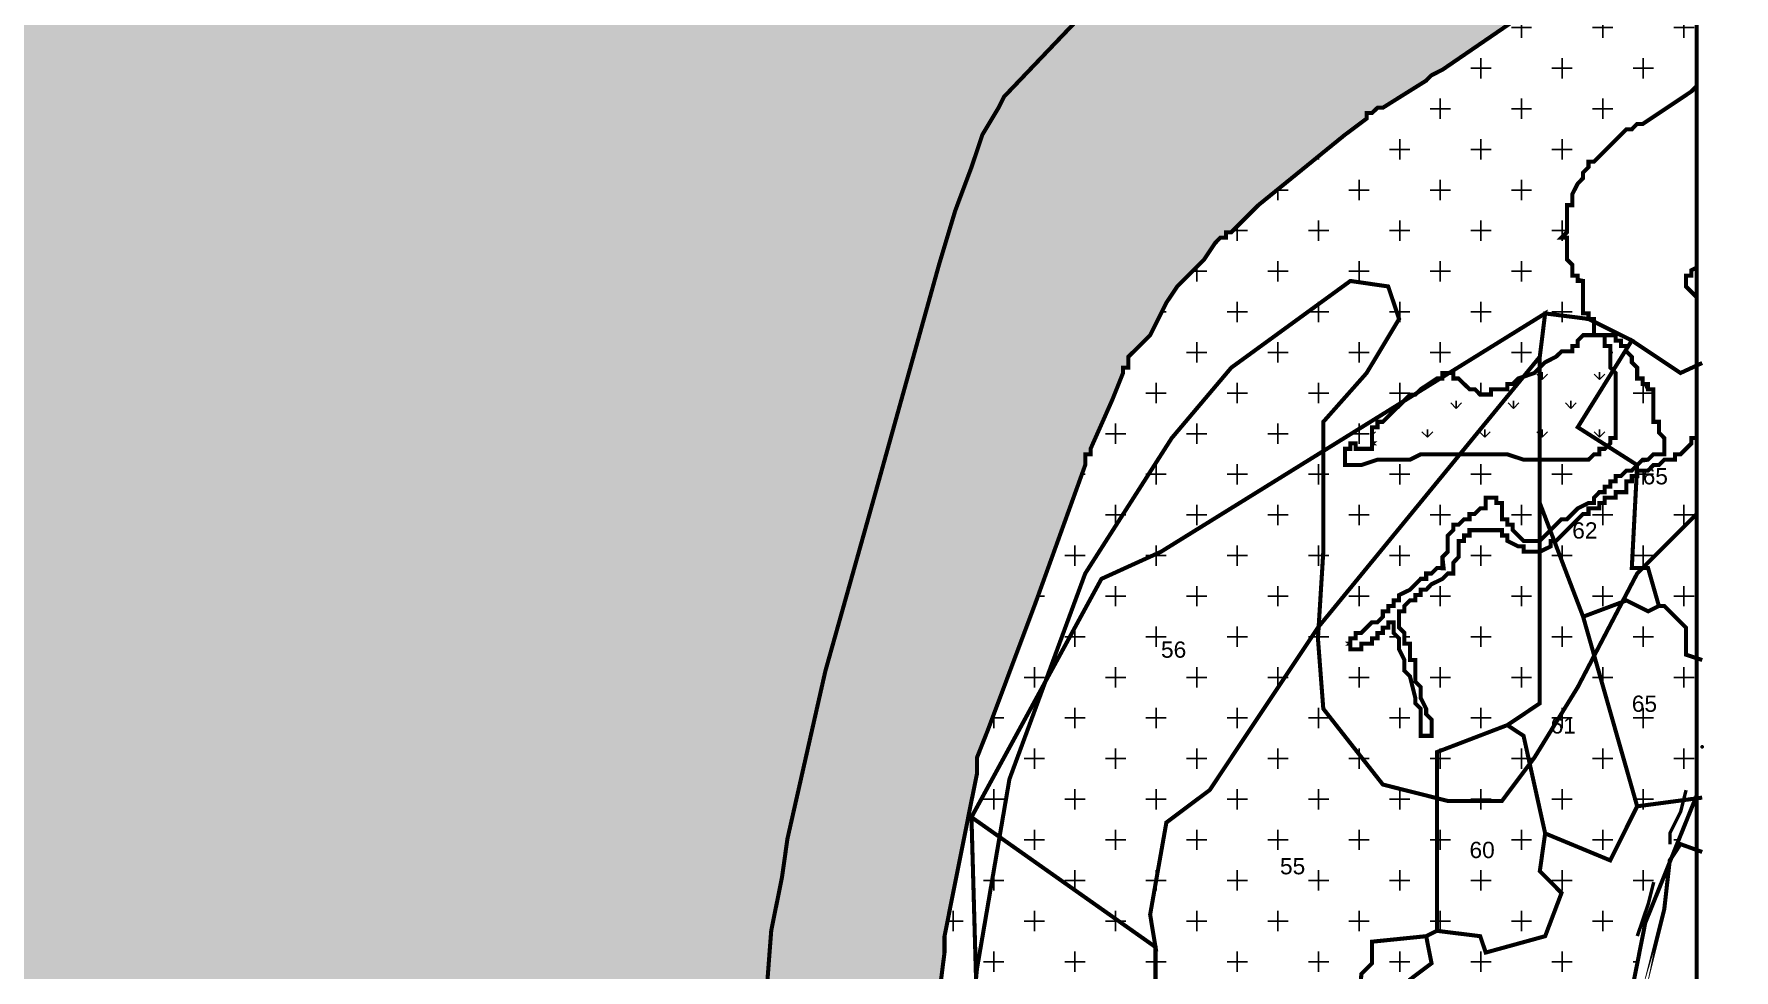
# Model space of a CAD drawing. Header units: metres. Extents: x 255949 to 266337, y 2143972 to 2155397.
# Drawn here: x 262568 to 263804, y 2153433 to 2154113 of the extents above; entities that cross this region are included whole.
import ezdxf

# ---------------------------------------------------------------- set-up
doc = ezdxf.new("R2010")
doc.units = ezdxf.units.M
for name, color, linetype in [('500M CRZ LINE', 231, 'Continuous'), ('ARABIAN SEA', 140, 'Continuous'), ('CRZ LANDWARD OF HTL', 11, 'Continuous'), ('HAZARDS LINE', 1, 'Continuous'), ('HIGH TIDE LINE', 6, 'Continuous'), ('INTERTIDAL ZONE', 5, 'Continuous'), ('LOW TIDE LINE', 5, 'Continuous'), ('MANGROOVES', 104, 'Continuous'), ('SURVEY NO.', 7, 'Continuous'), ('SURVEY PLOT BOUNDARY', 35, 'Continuous')]:
    doc.layers.add(name, color=color, linetype=linetype)
doc.styles.add('PDF Arial', font='arial.ttf')
pattern_1 = [(0, (244692.718, 2143197.265), (29.51554, 29.51554), [14.75777, -44.27331]), (90, (244700.097, 2143189.886), (-29.51554, 29.51554), [14.75777, -44.27331])]

msp = doc.modelspace()

# ---------------------------------------------------------------- hatches: boundary and pattern name
at = {"layer": 'ARABIAN SEA'}
h = msp.add_hatch(dxfattribs=at)
h.set_pattern_fill('DASH', color=256, scale=30)
h.paths.add_polyline_path([(263422.4, 2152395), (263418.4, 2152406.8), (263410.6, 2152426.5), (263394.8, 2152458), (263359.4, 2152536.7), (263308.3, 2152643), (263288.6, 2152682.3), (263209.9, 2152855.5), (263162.7, 2152953.9), (263146.9, 2152997.2), (263135.1, 2153024.7), (263131.2, 2153040.5), (263115.4, 2153095.6), (263103.6, 2153138.9), (263103.6, 2153142.8), (263099.7, 2153166.4), (263095.8, 2153205.8), (263091.8, 2153249.1), (263091.8, 2153363.2), (263095.8, 2153386.8), (263099.7, 2153410.4), (263103.6, 2153461.6), (263111.5, 2153500.9), (263115.4, 2153528.5), (263143, 2153650.5), (263178.4, 2153776.4), (263225.6, 2153945.7), (263237.4, 2153985), (263249.2, 2154016.5), (263257.1, 2154040.1), (263268.9, 2154059.8), (263272.8, 2154067.7), (263355.5, 2154154.3), (263426.3, 2154221.2), (263583.7, 2154351.1), (263709.6, 2154457.3), (263776.5, 2154530.9), (263801.3, 2155397.2), (259706, 2155397.2), (255948.6, 2155397.2), (255948.6, 2151954.2), (255948.6, 2148190.3), (255948.6, 2143980.4), (263209.8, 2143980.4), (263195.9, 2144028.7), (263183, 2144071.2), (263201.3, 2144120.9), (263262.7, 2144173.5), (263313.1, 2144232.7), (263371.7, 2144290), (263443.6, 2144351.9), (263461.8, 2144360.8), (263524.2, 2144394.1), (263556.3, 2144409.2), (263581.5, 2144437.6), (263607.4, 2144480.4), (263641.4, 2144515.6), (263655.9, 2144526.3), (263664.1, 2144533.9), (263684.2, 2144537.7), (263718, 2144555.5), (263729.6, 2144545.9), (263762.4, 2144537.7), (263776.5, 2144517.5), (263771.4, 2143973.5), (263826.9, 2144245.3), (263835.1, 2144245.1), (263862.4, 2144256), (263862.7, 2144260.5), (263890.4, 2144259.6), (263902.1, 2144249.2), (263915.1, 2144231.8), (263943.9, 2144211.1), (263961.2, 2144200.1), (263994.8, 2144190.8), (264037.4, 2144189.9), (264055.5, 2144194.1), (264088.9, 2144214.2), (264105.3, 2144236.8), (264105.5, 2144249.3), (264109.5, 2144272.1), (264097.6, 2144313.3), (264094.4, 2144320.4), (264057.9, 2144370), (264027, 2144397.9), (263988.1, 2144422.2), (263971.3, 2144434), (263938.1, 2144458.5), (263934.5, 2144466.3), (263927.6, 2144478.5), (263925.9, 2144515.8), (263936.9, 2144533.7), (263950.4, 2144570.2), (263964.2, 2144622.3), (263971.2, 2144670.9), (263991.5, 2144678.5), (264019.1, 2144666.3), (264035.5, 2144667.5), (264039.2, 2144671.2), (264041, 2144715.5), (264032.9, 2144743.2), (264028.5, 2144747.1), (264013.7, 2144799.2), (264009.3, 2144806.9), (264007.4, 2144826.4), (264001.6, 2144835.2), (264003.8, 2144851.9), (263994.2, 2144861.3), (264017.4, 2144889.9), (264050.4, 2144890.2), (264067.7, 2144880.9), (264093, 2144872.6), (264102.6, 2144835.8), (264110.3, 2144801.3), (264109.9, 2144791.7), (264112.8, 2144774.6), (264122.5, 2144764.3), (264133.4, 2144758), (264153.9, 2144726.9), (264166.9, 2144713.2), (264177.8, 2144719.5), (264198, 2144761.8), (264200, 2144773.1), (264201.3, 2144804.1), (264196.1, 2144835.5), (264190.9, 2144844.9), (264175.9, 2144919.4), (264167.1, 2144950.4), (264164.6, 2144976.4), (264159.1, 2144984.3), (264162.5, 2145017.8), (264197.9, 2145030.9), (264224.2, 2145031.1), (264259, 2145017.8), (264271.6, 2145009.8), (264281.2, 2145010.6), (264312, 2144977), (264321.8, 2144969.5), (264346.8, 2144961), (264354.5, 2144961.4), (264367.8, 2144968), (264390.1, 2144981.2), (264415.8, 2145006.2), (264462.7, 2145057.8), (264503.3, 2145125), (264527.3, 2145202), (264550.4, 2145277.7), (264563.1, 2145331.8), (264574.8, 2145378.1), (264595.3, 2145442.3), (264599.9, 2145485.2), (264609.5, 2145525.4), (264610.7, 2145568.9), (264615.3, 2145651.3), (264616.8, 2145748.7), (264621.8, 2145760.5), (264621.2, 2145818), (264629.9, 2145834.2), (264632.8, 2145845), (264652.7, 2145955.8), (264668, 2146041.6), (264682.6, 2146149), (264679.2, 2146188.8), (264675.9, 2146269.5), (264690.8, 2146435.1), (264710.1, 2146665.5), (264724.2, 2146808.4), (264733.5, 2146903.7), (264731.2, 2147015.1), (264731.7, 2147046.9), (264728.2, 2147078.8), (264724.9, 2147126.5), (264713.9, 2147186.3), (264698.8, 2147238.3), (264679.8, 2147298.2), (264664.6, 2147346.1), (264641.8, 2147422), (264626.5, 2147458), (264622.7, 2147474), (264615.1, 2147498), (264603.6, 2147526), (264588.6, 2147585.8), (264581.2, 2147621.7), (264567.2, 2147681.6), (264562.8, 2147721.4), (264559.8, 2147789.1), (264550.1, 2147936.3), (264546.2, 2147944.4), (264539.6, 2148031.9), (264532.3, 2148075.8), (264517.9, 2148179.4), (264508.8, 2148233.2), (264496.8, 2148303.7), (264466.1, 2148438.6), (264451.4, 2148518.4), (264436.8, 2148606.1), (264429.2, 2148630), (264425.6, 2148657.9), (264415.5, 2148781.3), (264411.7, 2148789.3), (264411.8, 2148797.3), (264405.1, 2148880.9), (264398.6, 2148984.4), (264395.3, 2149028.2), (264391.9, 2149068), (264380.8, 2149119.8), (264377.2, 2149143.8), (264355, 2149255.4), (264340.1, 2149323.2), (264306.9, 2149498.7), (264299.4, 2149530.6), (264280.9, 2149622.4), (264262.1, 2149694.2), (264258.3, 2149710.2), (264209.1, 2149877.9), (264186.5, 2149961.8), (264175, 2149989.8), (264141.1, 2150113.5), (264107, 2150229.4), (264072.8, 2150337.2), (264050, 2150409.1), (264038.6, 2150441.1), (264000.4, 2150549), (263958.4, 2150665), (263947.1, 2150704.9), (263927, 2150759.5), (263837, 2151056.5), (263776.5, 2151263.2), (263752.9, 2151340.2), (263682.1, 2151592.1), (263611.3, 2151828.3), (263607.3, 2151840.1), (263532.6, 2152076.2), (263485.3, 2152221.8), (263457.8, 2152304.5)])
h.paths.add_polyline_path([(260892.1, 2153922.1), (260880.3, 2153949.6), (260872.4, 2153969.3), (260856.7, 2154012.6), (260848.8, 2154071.6), (260844.9, 2154111), (260848.8, 2154150.3), (260856.7, 2154170), (260860.6, 2154181.8), (260892.1, 2154197.6), (260939.3, 2154213.3), (260955.1, 2154217.2), (260978.7, 2154225.1), (261006.2, 2154248.7), (261018, 2154288.1), (261018, 2154327.4), (261002.3, 2154390.4), (260994.4, 2154429.8), (260994.4, 2154457.3), (260994.4, 2154477), (261010.1, 2154496.7), (261041.6, 2154504.6), (261057.4, 2154500.6), (261081, 2154496.7), (261128.2, 2154488.8), (261175.4, 2154484.9), (261210.8, 2154492.7), (261222.6, 2154512.4), (261230.5, 2154532.1), (261246.3, 2154602.9), (261242.3, 2154626.6), (261234.4, 2154693.5), (261226.6, 2154740.7), (261226.6, 2154787.9), (261243.3, 2154821.4), (261270.7, 2154839.7), (261332.8, 2154858.8), (261411.5, 2154823.4), (261450.9, 2154807.6), (261568.9, 2154728.9), (261612.2, 2154693.5), (261852.3, 2154394.4), (261864.1, 2154382.5), (261942.8, 2154284.2), (262021.5, 2154205.4), (262045.1, 2154193.6), (262108, 2154154.3), (262190.7, 2154118.9), (262281.2, 2154087.4), (262367.8, 2154048), (262415, 2154012.6), (262454.3, 2153977.2), (262466.1, 2153941.7), (262466.1, 2153890.6), (262454.3, 2153851.2), (262438.6, 2153784.3), (262399.2, 2153729.2), (262348.1, 2153646.6), (262293, 2153548.2), (262285.1, 2153532.4), (262253.6, 2153441.9), (262241.8, 2153316), (262249.7, 2153197.9), (262261.5, 2153095.6), (262281.2, 2152949.9), (262285.1, 2152938.1), (262328.4, 2152674.4), (262320.5, 2152583.9), (262316.6, 2152505.2), (262277.3, 2152434.4), (262214.3, 2152418.6), (262123.8, 2152422.6), (262025.4, 2152450.1), (261966.4, 2152465.8), (261911.3, 2152505.2), (261848.3, 2152552.4), (261789.3, 2152607.5), (261769.6, 2152627.2), (261749.9, 2152646.9), (261584.7, 2152780.7), (261545.3, 2152800.4), (261506, 2152820.1), (261474.5, 2152839.7), (261443, 2152863.4), (261427.3, 2152883), (261419.4, 2152906.6), (261419.4, 2152946), (261450.9, 2153016.8), (261478.4, 2153134.9), (261478.4, 2153166.4), (261478.4, 2153201.8), (261462.7, 2153253), (261435.1, 2153308.1), (261376.1, 2153386.8), (261325, 2153461.6), (261285.6, 2153520.6), (261179.4, 2153638.7), (261175.4, 2153646.6), (261128.2, 2153705.6), (261088.9, 2153745), (261041.6, 2153784.3), (260998.3, 2153819.7), (260970.8, 2153843.4), (260931.4, 2153874.8), (260915.7, 2153894.5)], flags=16)
h.paths.add_polyline_path([(261812.9, 2154166.1), (261812.9, 2154170), (261809, 2154170)], flags=0)
h.paths.add_polyline_path([(261820.8, 2154189.7), (261816.8, 2154189.7), (261820.8, 2154185.8)], flags=0)
h.paths.add_polyline_path([(261639.8, 2154150.3), (261637.1, 2154150.3), (261634.8, 2154149.4), (261631.9, 2154146.4)], flags=0)
h.paths.add_polyline_path([(261568.9, 2153949.6), (261584.7, 2153985), (261588.6, 2154008.7), (261588.6, 2154020.5), (261639.8, 2154067.7), (261710.6, 2154126.7), (261769.6, 2154166.1), (261797.2, 2154166.1), (261801.1, 2154166.1), (261840.5, 2154122.8), (261895.5, 2154079.5), (261923.1, 2154063.8), (261982.1, 2154040.1), (262037.2, 2154032.3), (262119.8, 2154040.1), (262159.2, 2154044.1), (262174.9, 2154036.2), (262174.9, 2154020.5), (262163.1, 2154000.8), (262167.1, 2153977.2), (262178.9, 2153973.2), (262182.8, 2153973.2), (262182.8, 2153969.3), (262289.1, 2153941.7), (262324.5, 2153929.9), (262356, 2153903.7), (262336.3, 2153890.6), (262316.6, 2153870.9), (262269.4, 2153835.5), (262171, 2153748.9), (262151.3, 2153733.2), (262100.2, 2153670.2), (262076.6, 2153626.9), (262053.8, 2153598.4), (262049, 2153626.9), (262041.1, 2153638.7), (262025.4, 2153650.5), (262009.7, 2153642.6), (262009.7, 2153626.9), (262001.8, 2153615.1), (261990, 2153595.4), (261990, 2153587.5), (261993.9, 2153563.9), (261993.9, 2153544.2), (261993.9, 2153520.6), (261982.1, 2153449.8), (261990, 2153382.9), (262001.8, 2153327.8), (262013.6, 2153288.4), (262013.6, 2153264.8), (261978.2, 2153264.8), (261938.8, 2153280.5), (261915.2, 2153300.2), (261899.5, 2153312), (261879.8, 2153319.9), (261871.9, 2153335.6), (261891.6, 2153351.4), (261919.2, 2153386.8), (261923.1, 2153410.4), (261923.1, 2153418.3), (261903.4, 2153467.5), (261903.4, 2153481.3), (261900.8, 2153489.1), (261899.5, 2153489.1), (261899.5, 2153497), (261893.6, 2153497), (261899.5, 2153508.8), (261875.9, 2153536.4), (261852.3, 2153574.1), (261852.3, 2153611.1), (261844.4, 2153646.6), (261836.5, 2153670.2), (261816.8, 2153697.7), (261781.4, 2153713.5), (261757.8, 2153717.4), (261722.4, 2153713.5), (261683.8, 2153702.5), (261663.4, 2153733.2), (261620.1, 2153831.5), (261576.8, 2153929.9), (261570.2, 2153949.6)], flags=0)
h.paths.add_polyline_path([(258933.8, 2150215.6), (260318.9, 2150215.6), (260318.9, 2150493.7), (258933.8, 2150493.7)], flags=24)
h.paths.add_polyline_path([(261781.6, 2154675.4), (262346.2, 2154671.4), (262347.1, 2154797.5), (261782.5, 2154801.4)], flags=24)
h.paths.add_polyline_path([(261585.7, 2153846.1), (262286.4, 2153854.6), (262284.9, 2153974.9), (261584.3, 2153966.4)], flags=8)
at = {"layer": 'CRZ LANDWARD OF HTL'}
h = msp.add_hatch(dxfattribs=at)
h.set_pattern_fill('CROSS', color=256, scale=118.062166)
h.set_pattern_definition(pattern_1)
h.paths.add_polyline_path([(263730.8, 2153146), (263712.6, 2153333.2), (263739.1, 2153467.4), (263776.5, 2153560.1), (263776.5, 2153819.7), (263772.6, 2153819.7), (263772.6, 2153815.8), (263764.7, 2153807.9), (263760.8, 2153807.9), (263760.8, 2153804), (263752.9, 2153804), (263749, 2153800.1), (263745, 2153800.1), (263741.1, 2153796.1), (263733.2, 2153796.1), (263733.2, 2153792.2), (263729.3, 2153792.2), (263729.3, 2153788.3), (263725.4, 2153788.3), (263725.4, 2153780.4), (263717.5, 2153780.4), (263717.5, 2153776.4), (263709.6, 2153776.4), (263709.6, 2153772.5), (263705.7, 2153772.5), (263705.7, 2153768.6), (263697.8, 2153768.6), (263697.8, 2153764.6), (263693.9, 2153764.6), (263686, 2153756.8), (263674.2, 2153745), (263670.3, 2153745), (263670.3, 2153741), (263662.4, 2153737.1), (263650.6, 2153737.1), (263650.6, 2153741), (263646.7, 2153741), (263638.8, 2153745), (263638.8, 2153748.9), (263634.9, 2153748.9), (263634.9, 2153752.8), (263611.3, 2153752.8), (263611.3, 2153748.9), (263607.3, 2153748.9), (263607.3, 2153745), (263603.4, 2153745), (263603.4, 2153733.2), (263599.5, 2153729.2), (263599.5, 2153721.3), (263595.5, 2153721.3), (263591.6, 2153717.4), (263583.7, 2153713.5), (263579.8, 2153709.5), (263575.8, 2153709.5), (263575.8, 2153705.6), (263571.9, 2153705.6), (263571.9, 2153701.7), (263568, 2153701.7), (263564, 2153697.7), (263564, 2153693.8), (263560.1, 2153693.8), (263560.1, 2153682), (263564, 2153678.1), (263564, 2153670.2), (263568, 2153670.2), (263568, 2153658.4), (263571.9, 2153658.4), (263571.9, 2153642.6), (263575.8, 2153638.7), (263575.8, 2153630.8), (263579.8, 2153623), (263579.8, 2153619), (263583.7, 2153615.1), (263583.7, 2153603.3), (263575.8, 2153603.3), (263575.8, 2153623), (263571.9, 2153626.9), (263571.9, 2153630.8), (263568, 2153646.6), (263564, 2153650.5), (263564, 2153658.4), (263560.1, 2153666.2), (263560.1, 2153674.1), (263556.2, 2153678.1), (263556.2, 2153685.9), (263552.2, 2153685.9), (263552.2, 2153682), (263548.3, 2153682), (263548.3, 2153678.1), (263544.4, 2153678.1), (263544.4, 2153674.1), (263540.4, 2153674.1), (263540.4, 2153670.2), (263532.6, 2153670.2), (263532.6, 2153666.2), (263524.7, 2153666.2), (263524.7, 2153674.1), (263528.6, 2153674.1), (263528.6, 2153678.1), (263532.6, 2153678.1), (263540.4, 2153685.9), (263544.4, 2153685.9), (263548.3, 2153689.9), (263548.3, 2153693.8), (263552.2, 2153693.8), (263552.2, 2153697.7), (263556.2, 2153697.7), (263556.2, 2153701.7), (263560.1, 2153701.7), (263560.1, 2153705.6), (263568, 2153709.5), (263575.8, 2153717.4), (263579.8, 2153717.4), (263579.8, 2153721.3), (263583.7, 2153721.3), (263587.6, 2153725.3), (263591.6, 2153725.3), (263591.6, 2153733.2), (263595.5, 2153737.1), (263595.5, 2153748.9), (263599.5, 2153752.8), (263599.5, 2153756.8), (263603.4, 2153756.8), (263607.3, 2153760.7), (263611.3, 2153760.7), (263611.3, 2153764.6), (263615.2, 2153764.6), (263619.1, 2153768.6), (263623.1, 2153768.6), (263623.1, 2153776.4), (263630.9, 2153776.4), (263630.9, 2153772.5), (263634.9, 2153772.5), (263634.9, 2153760.7), (263638.8, 2153760.7), (263638.8, 2153756.8), (263642.7, 2153756.8), (263642.7, 2153752.8), (263646.7, 2153748.9), (263650.6, 2153745), (263662.4, 2153745), (263678.2, 2153760.7), (263682.1, 2153760.7), (263690, 2153768.6), (263697.8, 2153772.5), (263701.8, 2153772.5), (263701.8, 2153776.4), (263705.7, 2153780.4), (263709.6, 2153780.4), (263709.6, 2153784.3), (263713.6, 2153784.3), (263713.6, 2153788.3), (263717.5, 2153788.3), (263717.5, 2153792.2), (263721.4, 2153792.2), (263725.4, 2153796.1), (263729.3, 2153796.1), (263733.2, 2153800.1), (263736.6, 2153803.4), (263737.2, 2153804), (263741.1, 2153804), (263745, 2153807.9), (263752.9, 2153807.9), (263752.9, 2153819.7), (263749, 2153823.7), (263749, 2153831.5), (263745, 2153831.5), (263745, 2153855.2), (263741.1, 2153855.2), (263739.1, 2153859.1), (263737.2, 2153859.1), (263737.2, 2153863), (263733.2, 2153863), (263733.2, 2153870.9), (263729.3, 2153874.8), (263729.3, 2153878.8), (263725.4, 2153882.7), (263725.4, 2153886.6), (263721.4, 2153886.6), (263721.4, 2153890.6), (263717.5, 2153890.6), (263717.5, 2153894.5), (263709.6, 2153894.5), (263709.6, 2153886.6), (263713.6, 2153886.6), (263713.6, 2153870.9), (263717.5, 2153867), (263717.5, 2153819.7), (263713.6, 2153819.7), (263713.6, 2153815.8), (263709.6, 2153811.9), (263705.7, 2153811.9), (263705.7, 2153807.9), (263701.8, 2153807.9), (263697.8, 2153804), (263650.6, 2153804), (263638.8, 2153807.9), (263575.8, 2153807.9), (263568, 2153804), (263544.4, 2153804), (263532.6, 2153800.1), (263520.7, 2153800.1), (263520.7, 2153811.9), (263524.7, 2153811.9), (263524.7, 2153815.8), (263528.6, 2153815.8), (263528.6, 2153811.9), (263540.4, 2153811.9), (263540.4, 2153815.8), (263540.4, 2153827.6), (263544.4, 2153827.6), (263544.4, 2153831.5), (263548.3, 2153831.5), (263556.2, 2153839.4), (263568, 2153851.2), (263571.9, 2153851.2), (263575.8, 2153855.2), (263587.6, 2153863), (263591.6, 2153863), (263591.6, 2153867), (263599.5, 2153867), (263599.5, 2153863), (263603.4, 2153863), (263607.3, 2153859.1), (263611.3, 2153855.2), (263615.2, 2153855.2), (263619.1, 2153851.2), (263627, 2153851.2), (263627, 2153855.2), (263638.8, 2153855.2), (263638.8, 2153859.1), (263642.7, 2153859.1), (263646.7, 2153863), (263658.5, 2153867), (263666.3, 2153874.8), (263674.2, 2153878.8), (263678.2, 2153882.7), (263686, 2153882.7), (263686, 2153886.6), (263690, 2153886.6), (263690, 2153890.6), (263693.9, 2153894.5), (263701.8, 2153894.5), (263701.8, 2153906.3), (263697.8, 2153906.3), (263697.8, 2153910.3), (263693.9, 2153910.3), (263693.9, 2153933.9), (263690, 2153933.9), (263690, 2153937.8), (263686, 2153937.8), (263686, 2153945.7), (263682.1, 2153949.6), (263682.1, 2153965.4), (263678.2, 2153965.4), (263682.1, 2153969.3), (263682.1, 2153989), (263686, 2153989), (263686, 2153996.8), (263690, 2154004.7), (263693.9, 2154008.7), (263693.9, 2154012.6), (263697.8, 2154016.5), (263697.8, 2154020.5), (263701.8, 2154020.5), (263725.4, 2154044.1), (263729.3, 2154044.1), (263733.2, 2154048), (263737.2, 2154048), (263772.6, 2154071.6), (263776.5, 2154075.6), (263776.5, 2154221.2), (263772.6, 2154217.2), (263764.7, 2154209.4), (263752.9, 2154197.6), (263741.1, 2154189.7), (263741.1, 2154185.8), (263737.2, 2154185.8), (263737.2, 2154181.8), (263733.2, 2154181.8), (263721.4, 2154174), (263705.7, 2154166.1), (263701.8, 2154162.1), (263697.8, 2154158.2), (263693.9, 2154154.3), (263674.2, 2154146.4), (263666.3, 2154138.5), (263591.6, 2154087.4), (263583.7, 2154083.4), (263579.8, 2154079.5), (263548.3, 2154059.8), (263544.4, 2154059.8), (263540.4, 2154055.9), (263536.5, 2154055.9), (263536.5, 2154051.9), (263520.7, 2154040.1), (263457.8, 2153989), (263438.1, 2153969.3), (263434.2, 2153969.3), (263434.2, 2153965.4), (263430.2, 2153965.4), (263426.3, 2153961.4), (263418.4, 2153949.6), (263406.6, 2153937.8), (263398.8, 2153929.9), (263390.9, 2153918.1), (263379.1, 2153894.5), (263363.3, 2153878.8), (263363.3, 2153870.9), (263359.4, 2153870.9), (263359.4, 2153867), (263351.5, 2153847.3), (263335.8, 2153811.9), (263335.8, 2153807.9), (263331.9, 2153807.9), (263331.9, 2153800.1), (263296.4, 2153701.7), (263261, 2153607.2), (263253.2, 2153587.5), (263253.2, 2153575.7), (263249.2, 2153556), (263229.6, 2153457.7), (263229.6, 2153445.8), (263225.6, 2153414.4), (263225.6, 2153398.6), (263221.7, 2153339.6), (263217.7, 2153316), (263217.7, 2153304.2), (263221.7, 2153233.3), (263221.7, 2153201.8), (263225.6, 2153197.9), (263225.6, 2153190), (263233.5, 2153146.7), (263241.4, 2153091.6), (263245.3, 2153075.9), (263245.3, 2153060.1), (263253.2, 2153044.4), (263261, 2153005), (263270.2, 2152977.5), (263272.8, 2152977.5), (263272.8, 2152969.6), (263280.7, 2152957.8), (263280.7, 2152953.9), (263284.6, 2152946), (263300.4, 2152902.7), (263304.3, 2152898.8), (263320.1, 2152863.4), (263320.1, 2152855.5), (263324, 2152855.5), (263324, 2152851.5), (263347.6, 2152816.1), (263347.6, 2152812.2), (263351.5, 2152808.3), (263351.5, 2152804.3), (263387, 2152745.3), (263387, 2152741.3), (263390.9, 2152737.4), (263430.2, 2152674.4), (263489.3, 2152576), (263489.3, 2152572.1), (263493.2, 2152568.2), (263532.6, 2152505.2), (263532.6, 2152501.3), (263536.5, 2152501.3), (263536.5, 2152497.3), (263579.8, 2152406.8), (263597.8, 2152375.3), (263599.5, 2152375.3), (263599.5, 2152367.5), (263611.3, 2152336), (263615.2, 2152332), (263615.2, 2152328.1), (263619.1, 2152324.2), (263619.1, 2152320.2), (263623.1, 2152320.2), (263623.1, 2152312.4), (263638.8, 2152273), (263642.7, 2152265.1), (263654.5, 2152233.6), (263654.5, 2152229.7), (263658.5, 2152221.8), (263670.3, 2152190.3), (263674.2, 2152182.5), (263674.2, 2152174.6), (263690, 2152135.2), (263701.8, 2152092), (263705.7, 2152084.1), (263705.7, 2152080.1), (263717.5, 2152036.9), (263721.4, 2152032.9), (263721.4, 2152025), (263737.2, 2151985.7), (263745, 2151954.2), (263752.9, 2151930.6), (263764.7, 2151903), (263769.6, 2151883.4), (263776.5, 2151883.4), (263776.5, 2153058.8)])
at = {"layer": 'INTERTIDAL ZONE'}
h = msp.add_hatch(dxfattribs=at)
h.set_pattern_fill('CROSS', color=256, scale=118.062166)
h.set_pattern_definition(pattern_1)
h.paths.add_polyline_path([(263331.9, 2153807.9), (263335.8, 2153807.9), (263335.8, 2153811.9), (263351.5, 2153847.3), (263359.4, 2153867), (263359.4, 2153870.9), (263363.3, 2153870.9), (263363.3, 2153878.8), (263379.1, 2153894.5), (263390.9, 2153918.1), (263398.8, 2153929.9), (263406.6, 2153937.8), (263418.4, 2153949.6), (263426.3, 2153961.4), (263430.2, 2153965.4), (263434.2, 2153965.4), (263434.2, 2153969.3), (263438.1, 2153969.3), (263457.8, 2153989), (263520.7, 2154040.1), (263536.5, 2154051.9), (263536.5, 2154055.9), (263540.4, 2154055.9), (263544.4, 2154059.8), (263548.3, 2154059.8), (263579.8, 2154079.5), (263583.7, 2154083.4), (263591.6, 2154087.4), (263666.3, 2154138.5), (263674.2, 2154146.4), (263693.9, 2154154.3), (263697.8, 2154158.2), (263701.8, 2154162.1), (263705.7, 2154166.1), (263721.4, 2154174), (263733.2, 2154181.8), (263737.2, 2154181.8), (263737.2, 2154185.8), (263741.1, 2154185.8), (263741.1, 2154189.7), (263752.9, 2154197.6), (263764.7, 2154209.4), (263772.6, 2154217.2), (263776.5, 2154221.2), (263776.5, 2154530.9), (263709.6, 2154457.3), (263583.7, 2154351.1), (263426.3, 2154221.2), (263355.5, 2154154.3), (263272.8, 2154067.7), (263268.9, 2154059.8), (263257.1, 2154040.1), (263249.2, 2154016.5), (263237.4, 2153985), (263225.6, 2153945.7), (263178.4, 2153776.4), (263143, 2153650.5), (263115.4, 2153528.5), (263111.5, 2153500.9), (263103.6, 2153461.6), (263099.7, 2153410.4), (263095.8, 2153386.8), (263091.8, 2153363.2), (263091.8, 2153249.1), (263095.8, 2153205.8), (263099.7, 2153166.4), (263103.6, 2153142.8), (263103.6, 2153138.9), (263115.4, 2153095.6), (263131.2, 2153040.5), (263135.1, 2153024.7), (263146.9, 2152997.2), (263162.7, 2152953.9), (263209.9, 2152855.5), (263288.6, 2152682.3), (263308.3, 2152643), (263359.4, 2152536.7), (263394.8, 2152458), (263410.6, 2152426.5), (263418.4, 2152406.8), (263422.4, 2152395), (263457.8, 2152304.5), (263485.3, 2152221.8), (263532.6, 2152076.2), (263607.3, 2151840.1), (263611.3, 2151828.3), (263682.1, 2151592.1), (263752.9, 2151340.2), (263776.5, 2151263.2), (263776.5, 2151871.5), (263772.6, 2151875.5), (263772.6, 2151883.4), (263768.7, 2151883.4), (263768.7, 2151887.3), (263764.7, 2151903), (263752.9, 2151930.6), (263745, 2151954.2), (263737.2, 2151985.7), (263721.4, 2152025), (263721.4, 2152032.9), (263717.5, 2152036.9), (263705.7, 2152080.1), (263705.7, 2152084.1), (263701.8, 2152092), (263690, 2152135.2), (263674.2, 2152174.6), (263674.2, 2152182.5), (263670.3, 2152190.3), (263658.5, 2152221.8), (263654.5, 2152229.7), (263654.5, 2152233.6), (263642.7, 2152265.1), (263638.8, 2152273), (263623.1, 2152312.4), (263623.1, 2152320.2), (263619.1, 2152320.2), (263619.1, 2152324.2), (263615.2, 2152328.1), (263615.2, 2152332), (263611.3, 2152336), (263599.5, 2152367.5), (263599.5, 2152375.3), (263595.5, 2152375.3), (263595.5, 2152379.3), (263579.8, 2152406.8), (263536.5, 2152497.3), (263536.5, 2152501.3), (263532.6, 2152501.3), (263532.6, 2152505.2), (263493.2, 2152568.2), (263489.3, 2152572.1), (263489.3, 2152576), (263430.2, 2152674.4), (263390.9, 2152737.4), (263387, 2152741.3), (263387, 2152745.3), (263351.5, 2152804.3), (263351.5, 2152808.3), (263347.6, 2152812.2), (263347.6, 2152816.1), (263324, 2152851.5), (263324, 2152855.5), (263320.1, 2152855.5), (263320.1, 2152863.4), (263304.3, 2152898.8), (263300.4, 2152902.7), (263284.6, 2152946), (263280.7, 2152953.9), (263280.7, 2152957.8), (263272.8, 2152969.6), (263272.8, 2152977.5), (263268.9, 2152977.5), (263268.9, 2152981.4), (263261, 2153005), (263253.2, 2153044.4), (263245.3, 2153060.1), (263245.3, 2153075.9), (263241.4, 2153091.6), (263233.5, 2153146.7), (263225.6, 2153190), (263225.6, 2153197.9), (263221.7, 2153201.8), (263221.7, 2153233.3), (263217.7, 2153304.2), (263217.7, 2153316), (263221.7, 2153339.6), (263225.6, 2153398.6), (263225.6, 2153414.4), (263229.6, 2153445.8), (263229.6, 2153457.7), (263249.2, 2153556), (263253.2, 2153575.7), (263253.2, 2153587.5), (263261, 2153607.2), (263296.4, 2153701.7), (263331.9, 2153800.1)])
at = {"layer": 'MANGROOVES'}
h = msp.add_hatch(dxfattribs=at)
h.set_pattern_fill('GRASS', color=256, scale=29.515541)
h.set_pattern_definition([(90, (244692.718, 2143197.265), (-20.87064, 20.87064), [5.534164, -36.207115]), (45, (244692.718, 2143197.265), (-20.87064, 20.87064), [5.534164, -23.981377]), (135, (244692.718, 2143197.265), (-20.87064, -20.87064), [5.534164, -23.981377])])
h.paths.add_polyline_path([(263717.5, 2153867), (263713.6, 2153870.9), (263713.6, 2153886.6), (263709.6, 2153886.6), (263709.6, 2153894.5), (263701.8, 2153894.5), (263693.9, 2153894.5), (263690, 2153890.6), (263690, 2153886.6), (263686, 2153886.6), (263686, 2153882.7), (263678.2, 2153882.7), (263674.2, 2153878.8), (263666.3, 2153874.8), (263658.5, 2153867), (263646.7, 2153863), (263642.7, 2153859.1), (263638.8, 2153859.1), (263638.8, 2153855.2), (263627, 2153855.2), (263627, 2153851.2), (263619.1, 2153851.2), (263615.2, 2153855.2), (263611.3, 2153855.2), (263607.3, 2153859.1), (263603.4, 2153863), (263599.5, 2153863), (263599.5, 2153867), (263591.6, 2153867), (263591.6, 2153863), (263587.6, 2153863), (263575.8, 2153855.2), (263571.9, 2153851.2), (263568, 2153851.2), (263556.2, 2153839.4), (263548.3, 2153831.5), (263544.4, 2153831.5), (263544.4, 2153827.6), (263540.4, 2153827.6), (263540.4, 2153815.8), (263540.4, 2153811.9), (263528.6, 2153811.9), (263528.6, 2153815.8), (263524.7, 2153815.8), (263524.7, 2153811.9), (263520.7, 2153811.9), (263520.7, 2153800.1), (263532.6, 2153800.1), (263544.4, 2153804), (263568, 2153804), (263575.8, 2153807.9), (263638.8, 2153807.9), (263650.6, 2153804), (263697.8, 2153804), (263701.8, 2153807.9), (263705.7, 2153807.9), (263705.7, 2153811.9), (263709.6, 2153811.9), (263713.6, 2153815.8), (263713.6, 2153819.7), (263717.5, 2153819.7)])

# ---------------------------------------------------------------- linework, layer by layer
at = {"layer": '500M CRZ LINE', "lineweight": 50}
for points in [[(263768.7, 2153563.9), (263764.7, 2153548.2), (263756.9, 2153532.4), (263756.9, 2153524.6)], [(263745, 2153497), (263741.1, 2153481.3), (263733.2, 2153457.7)]]:
    msp.add_lwpolyline(points, dxfattribs=at)
msp.add_point((263780.5, 2153595.4), dxfattribs=at)
at = {"layer": 'CRZ LANDWARD OF HTL', "const_width": 2.95}
for points in [[(263712.6, 2153333.2), (263739.1, 2153467.4), (263776.5, 2153560.1), (263776.5, 2153819.7), (263772.6, 2153819.7), (263772.6, 2153815.8), (263764.7, 2153807.9), (263760.8, 2153807.9), (263760.8, 2153804), (263752.9, 2153804), (263749, 2153800.1), (263745, 2153800.1), (263741.1, 2153796.1), (263733.2, 2153796.1), (263733.2, 2153792.2), (263729.3, 2153792.2), (263729.3, 2153788.3), (263725.4, 2153788.3), (263725.4, 2153780.4), (263717.5, 2153780.4), (263717.5, 2153776.4), (263709.6, 2153776.4), (263709.6, 2153772.5), (263705.7, 2153772.5), (263705.7, 2153768.6), (263697.8, 2153768.6), (263697.8, 2153764.6), (263693.9, 2153764.6), (263674.2, 2153745), (263670.3, 2153745), (263670.3, 2153741), (263662.4, 2153737.1), (263650.6, 2153737.1), (263650.6, 2153741), (263646.7, 2153741), (263638.8, 2153745), (263638.8, 2153748.9), (263634.9, 2153748.9), (263634.9, 2153752.8), (263611.3, 2153752.8), (263611.3, 2153748.9), (263607.3, 2153748.9), (263607.3, 2153745), (263603.4, 2153745), (263603.4, 2153733.2), (263599.5, 2153729.2), (263599.5, 2153721.3), (263595.5, 2153721.3), (263591.6, 2153717.4), (263583.7, 2153713.5), (263579.8, 2153709.5), (263575.8, 2153709.5), (263575.8, 2153705.6), (263571.9, 2153705.6), (263571.9, 2153701.7), (263568, 2153701.7), (263564, 2153697.7), (263564, 2153693.8), (263560.1, 2153693.8), (263560.1, 2153682), (263564, 2153678.1), (263564, 2153670.2), (263568, 2153670.2), (263568, 2153658.4), (263571.9, 2153658.4), (263571.9, 2153642.6), (263575.8, 2153638.7), (263575.8, 2153630.8), (263579.8, 2153623), (263579.8, 2153619), (263583.7, 2153615.1), (263583.7, 2153603.3), (263575.8, 2153603.3), (263575.8, 2153623), (263571.9, 2153626.9), (263571.9, 2153630.8), (263568, 2153646.6), (263564, 2153650.5), (263564, 2153658.4), (263560.1, 2153666.2), (263560.1, 2153674.1), (263556.2, 2153678.1), (263556.2, 2153685.9), (263552.2, 2153685.9), (263552.2, 2153682), (263548.3, 2153682), (263548.3, 2153678.1), (263544.4, 2153678.1), (263544.4, 2153674.1), (263540.4, 2153674.1), (263540.4, 2153670.2), (263532.6, 2153670.2), (263532.6, 2153666.2), (263524.7, 2153666.2), (263524.7, 2153674.1), (263528.6, 2153674.1), (263528.6, 2153678.1), (263532.6, 2153678.1), (263540.4, 2153685.9), (263544.4, 2153685.9), (263548.3, 2153689.9), (263548.3, 2153693.8), (263552.2, 2153693.8), (263552.2, 2153697.7), (263556.2, 2153697.7), (263556.2, 2153701.7), (263560.1, 2153701.7), (263560.1, 2153705.6), (263568, 2153709.5), (263575.8, 2153717.4), (263579.8, 2153717.4), (263579.8, 2153721.3), (263583.7, 2153721.3), (263587.6, 2153725.3), (263592.5, 2153725.1), (263591.6, 2153733.2), (263595.5, 2153737.1), (263595.5, 2153748.9), (263599.5, 2153752.8), (263599.5, 2153756.8), (263603.4, 2153756.8), (263607.3, 2153760.7), (263611.3, 2153760.7), (263611.3, 2153764.6), (263615.2, 2153764.6), (263619.1, 2153768.6), (263623.1, 2153768.6), (263623.1, 2153776.4), (263630.9, 2153776.4), (263630.9, 2153772.5), (263634.9, 2153772.5), (263634.9, 2153760.7), (263638.8, 2153760.7), (263638.8, 2153756.8), (263642.7, 2153756.8), (263642.7, 2153752.8), (263650.6, 2153745), (263662.4, 2153745), (263678.2, 2153760.7), (263682.1, 2153760.7), (263690, 2153768.6), (263697.8, 2153772.5), (263701.8, 2153772.5), (263701.8, 2153776.4), (263705.7, 2153780.4), (263709.6, 2153780.4), (263709.6, 2153784.3), (263713.6, 2153784.3), (263713.6, 2153788.3), (263717.5, 2153788.3), (263717.6, 2153792.2), (263721.4, 2153792.2), (263725.4, 2153796.1), (263729.3, 2153796.1), (263736.6, 2153803.4), (263741.1, 2153804), (263745, 2153807.9), (263752.9, 2153807.9), (263752.9, 2153819.7), (263749, 2153823.7), (263749, 2153831.5), (263745, 2153831.5), (263745, 2153855.2), (263741.1, 2153855.2), (263739.1, 2153859.1), (263737.2, 2153859.1), (263737.2, 2153863), (263733.2, 2153863), (263733.2, 2153870.9), (263729.3, 2153874.8), (263729.3, 2153878.8), (263725.4, 2153882.7), (263725.4, 2153886.6), (263721.4, 2153886.6), (263721.4, 2153890.6), (263717.5, 2153890.6), (263717.5, 2153894.5), (263701.8, 2153894.5), (263701.8, 2153906.3), (263697.8, 2153906.3), (263697.8, 2153910.3), (263693.9, 2153910.3), (263693.9, 2153933.9), (263690, 2153934.8), (263690, 2153937.8), (263686, 2153937.8), (263686, 2153945.7), (263682.1, 2153949.6), (263682.1, 2153965.4), (263678.2, 2153965.4), (263682.1, 2153969.3), (263682.1, 2153989), (263686, 2153989), (263686, 2153996.8), (263690, 2154004.7), (263693.9, 2154008.7), (263693.9, 2154012.6), (263697.8, 2154016.5), (263697.8, 2154020.5), (263701.8, 2154020.5), (263725.4, 2154044.1), (263729.3, 2154044.1), (263733.2, 2154048), (263737.2, 2154048), (263772.6, 2154071.6), (263776.5, 2154075.6), (263776.5, 2154221.2)], [(263666.3, 2154138.5), (263591.6, 2154087.4), (263583.7, 2154083.4), (263579.8, 2154079.5), (263548.3, 2154059.8), (263544.4, 2154059.8), (263540.4, 2154055.9), (263536.5, 2154055.9), (263536.5, 2154051.9), (263520.7, 2154040.1), (263457.8, 2153989), (263438.1, 2153969.3), (263434.2, 2153969.3), (263434.2, 2153965.4), (263430.2, 2153965.4), (263426.3, 2153961.4), (263418.4, 2153949.6), (263406.6, 2153937.8), (263398.8, 2153929.9), (263390.9, 2153918.1), (263379.1, 2153894.5), (263363.3, 2153878.8), (263363.3, 2153870.9), (263359.4, 2153870.9), (263359.4, 2153867), (263351.5, 2153847.3), (263335.8, 2153811.9), (263335.8, 2153807.9), (263331.9, 2153807.9), (263331.9, 2153800.1), (263296.4, 2153701.7), (263261, 2153607.2), (263253.2, 2153587.5), (263253.2, 2153575.7), (263249.2, 2153556), (263229.6, 2153457.7), (263229.6, 2153445.8), (263225.6, 2153414.4)]]:
    msp.add_lwpolyline(points, dxfattribs=at)
msp.add_lwpolyline([(263520.7, 2153800.1), (263520.7, 2153811.9), (263524.7, 2153811.9), (263524.7, 2153815.8), (263528.6, 2153815.8), (263528.6, 2153811.9), (263540.4, 2153811.9), (263540.4, 2153815.8), (263540.4, 2153827.6), (263544.4, 2153827.6), (263544.4, 2153831.5), (263548.3, 2153831.5), (263556.2, 2153839.4), (263568, 2153851.2), (263571.9, 2153851.2), (263575.8, 2153855.2), (263587.6, 2153863), (263591.6, 2153863), (263591.6, 2153867), (263599.5, 2153867), (263599.5, 2153863), (263603.4, 2153863), (263607.3, 2153859.1), (263611.3, 2153855.2), (263615.2, 2153855.2), (263619.1, 2153851.2), (263627, 2153851.2), (263627, 2153855.2), (263638.8, 2153855.2), (263638.8, 2153859.1), (263642.7, 2153859.1), (263646.7, 2153863), (263658.5, 2153867), (263666.3, 2153874.8), (263674.2, 2153878.8), (263678.2, 2153882.7), (263686, 2153882.7), (263686, 2153886.6), (263690, 2153886.6), (263690, 2153890.6), (263693.9, 2153894.5), (263701.8, 2153894.5), (263709.6, 2153894.5), (263709.6, 2153886.6), (263713.6, 2153886.6), (263713.6, 2153870.9), (263717.5, 2153867), (263717.5, 2153819.7), (263713.6, 2153819.7), (263713.6, 2153815.8), (263709.6, 2153811.9), (263705.7, 2153811.9), (263705.7, 2153807.9), (263701.8, 2153807.9), (263697.8, 2153804), (263650.6, 2153804), (263638.8, 2153807.9), (263575.8, 2153807.9), (263568, 2153804), (263544.4, 2153804), (263532.6, 2153800.1)], close=True, dxfattribs=at)
at = {"layer": 'HAZARDS LINE', "lineweight": 0, "const_width": 2.95}
msp.add_lwpolyline([(263241.4, 2153312), (263253.2, 2153434), (263276.8, 2153571.8), (263331.9, 2153721.3), (263394.8, 2153819.7), (263438.1, 2153870.9), (263524.7, 2153933.9), (263552.2, 2153929.9), (263560.1, 2153906.3), (263536.5, 2153867), (263505, 2153831.5), (263505, 2153737.1), (263501.1, 2153674.1), (263505, 2153623), (263548.3, 2153567.9), (263595.5, 2153556), (263634.9, 2153556), (263658.5, 2153587.5), (263690, 2153638.7), (263733.2, 2153721.3), (263776.5, 2153764.6)], dxfattribs=at)
at = {"layer": 'HIGH TIDE LINE', "lineweight": 0, "const_width": 2.95}
for points in [[(263225.6, 2153414.4), (263229.6, 2153445.8), (263229.6, 2153457.7), (263249.2, 2153556), (263253.2, 2153575.7), (263253.2, 2153587.5), (263261, 2153607.2), (263296.4, 2153701.7), (263331.9, 2153800.1), (263331.9, 2153807.9), (263335.8, 2153807.9), (263335.8, 2153811.9), (263351.5, 2153847.3), (263359.4, 2153867), (263359.4, 2153870.9), (263363.3, 2153870.9), (263363.3, 2153878.8), (263379.1, 2153894.5), (263390.9, 2153918.1), (263398.8, 2153929.9), (263406.6, 2153937.8), (263418.4, 2153949.6), (263426.3, 2153961.4), (263430.2, 2153965.4), (263434.2, 2153965.4), (263434.2, 2153969.3), (263438.1, 2153969.3), (263457.8, 2153989), (263520.7, 2154040.1), (263536.5, 2154051.9), (263536.5, 2154055.9), (263540.4, 2154055.9), (263544.4, 2154059.8), (263548.3, 2154059.8), (263579.8, 2154079.5), (263583.7, 2154083.4), (263591.6, 2154087.4), (263666.3, 2154138.5)], [(263776.5, 2153819.7), (263776.5, 2153819.7), (263772.6, 2153819.7), (263772.6, 2153815.8), (263764.7, 2153807.9), (263760.8, 2153807.9), (263760.8, 2153804), (263752.9, 2153804), (263749, 2153800.1), (263745, 2153800.1), (263741.1, 2153796.1), (263733.2, 2153796.1), (263733.2, 2153792.2), (263729.3, 2153792.2), (263729.3, 2153788.3), (263725.4, 2153788.3), (263725.4, 2153780.4), (263717.5, 2153780.4), (263717.5, 2153776.4), (263709.6, 2153776.4), (263709.6, 2153772.5), (263705.7, 2153772.5), (263705.7, 2153768.6), (263697.8, 2153768.6), (263697.8, 2153764.6), (263693.9, 2153764.6), (263686, 2153756.8), (263682.1, 2153752.8), (263678.2, 2153748.9), (263674.2, 2153745), (263670.3, 2153745), (263670.3, 2153741), (263662.4, 2153737.1), (263650.6, 2153737.1), (263650.6, 2153741), (263646.7, 2153741), (263638.8, 2153745), (263638.8, 2153748.9), (263634.9, 2153748.9), (263634.9, 2153752.8), (263611.3, 2153752.8), (263611.3, 2153748.9), (263607.3, 2153748.9), (263607.3, 2153745), (263603.4, 2153745), (263603.4, 2153733.2), (263599.5, 2153729.2), (263599.5, 2153721.3), (263595.5, 2153721.3), (263591.6, 2153717.4), (263583.7, 2153713.5), (263579.8, 2153709.5), (263575.8, 2153709.5), (263575.8, 2153705.6), (263571.9, 2153705.6), (263571.9, 2153701.7), (263568, 2153701.7), (263564, 2153697.7), (263564, 2153693.8), (263560.1, 2153693.8), (263560.1, 2153682), (263564, 2153678.1), (263564, 2153670.2), (263568, 2153670.2), (263568, 2153658.4), (263571.9, 2153658.4), (263571.9, 2153642.6), (263575.8, 2153638.7), (263575.8, 2153630.8), (263579.8, 2153623), (263579.8, 2153619), (263583.7, 2153615.1), (263583.7, 2153603.3), (263575.8, 2153603.3), (263575.8, 2153623), (263571.9, 2153626.9), (263571.9, 2153630.8), (263568, 2153646.6), (263564, 2153650.5), (263564, 2153658.4), (263560.1, 2153666.2), (263560.1, 2153674.1), (263556.2, 2153678.1), (263556.2, 2153685.9), (263552.2, 2153685.9), (263552.2, 2153682), (263548.3, 2153682), (263548.3, 2153678.1), (263544.4, 2153678.1), (263544.4, 2153674.1), (263540.4, 2153674.1), (263540.4, 2153670.2), (263532.6, 2153670.2), (263532.6, 2153666.2), (263524.7, 2153666.2), (263524.7, 2153670.2), (263524.7, 2153674.1), (263528.6, 2153674.1), (263528.6, 2153678.1), (263532.6, 2153678.1), (263536.5, 2153682), (263540.4, 2153685.9), (263544.4, 2153685.9), (263548.3, 2153689.9), (263548.3, 2153693.8), (263552.2, 2153693.8), (263552.2, 2153697.7), (263556.2, 2153697.7), (263556.2, 2153701.7), (263560.1, 2153701.7), (263560.1, 2153705.6), (263568, 2153709.5), (263575.8, 2153717.4), (263579.8, 2153717.4), (263579.8, 2153721.3), (263583.7, 2153721.3), (263587.6, 2153725.3), (263591.6, 2153725.3), (263591.6, 2153733.2), (263595.5, 2153737.1), (263595.5, 2153748.9), (263599.5, 2153752.8), (263599.5, 2153756.8), (263603.4, 2153756.8), (263607.3, 2153760.7), (263611.3, 2153760.7), (263611.3, 2153764.6), (263615.2, 2153764.6), (263619.1, 2153768.6), (263623.1, 2153768.6), (263623.1, 2153776.4), (263630.9, 2153776.4), (263630.9, 2153772.5), (263634.9, 2153772.5), (263634.9, 2153760.7), (263638.8, 2153760.7), (263638.8, 2153756.8), (263642.7, 2153756.8), (263642.7, 2153752.8), (263646.7, 2153748.9), (263650.6, 2153745), (263662.4, 2153745), (263666.3, 2153748.9), (263674.2, 2153756.8), (263678.2, 2153760.7), (263682.1, 2153760.7), (263686, 2153764.6), (263690, 2153768.6), (263697.8, 2153772.5), (263701.8, 2153772.5), (263701.8, 2153776.4), (263705.7, 2153780.4), (263709.6, 2153780.4), (263709.6, 2153784.3), (263713.6, 2153784.3), (263713.6, 2153788.3), (263717.5, 2153788.3), (263717.5, 2153792.2), (263721.4, 2153792.2), (263725.4, 2153796.1), (263729.3, 2153796.1), (263733.2, 2153800.1), (263737.2, 2153804), (263741.1, 2153804), (263745, 2153807.9), (263752.9, 2153807.9), (263752.9, 2153819.7), (263749, 2153823.7), (263749, 2153831.5), (263745, 2153831.5), (263745, 2153855.2), (263741.1, 2153855.2), (263741.1, 2153859.1), (263737.2, 2153859.1), (263737.2, 2153863), (263733.2, 2153863), (263733.2, 2153870.9), (263729.3, 2153874.8), (263729.3, 2153878.8), (263725.4, 2153882.7), (263725.4, 2153886.6), (263721.4, 2153886.6), (263721.4, 2153890.6), (263717.5, 2153890.6), (263717.5, 2153894.5), (263709.6, 2153894.5), (263709.6, 2153886.6), (263713.6, 2153886.6), (263713.6, 2153870.9), (263717.5, 2153867), (263717.5, 2153819.7), (263713.6, 2153819.7), (263713.6, 2153815.8), (263709.6, 2153811.9), (263705.7, 2153811.9), (263705.7, 2153807.9), (263701.8, 2153807.9), (263697.8, 2153804), (263650.6, 2153804), (263638.8, 2153807.9), (263575.8, 2153807.9), (263568, 2153804), (263544.4, 2153804), (263532.6, 2153800.1), (263520.7, 2153800.1), (263520.7, 2153811.9), (263524.7, 2153811.9), (263524.7, 2153815.8), (263528.6, 2153815.8), (263528.6, 2153811.9), (263540.4, 2153811.9), (263540.4, 2153815.8), (263540.4, 2153827.6), (263544.4, 2153827.6), (263544.4, 2153831.5), (263548.3, 2153831.5), (263556.2, 2153839.4), (263568, 2153851.2), (263571.9, 2153851.2), (263575.8, 2153855.2), (263587.6, 2153863), (263591.6, 2153863), (263591.6, 2153867), (263599.5, 2153867), (263599.5, 2153863), (263603.4, 2153863), (263607.3, 2153859.1), (263611.3, 2153855.2), (263615.2, 2153855.2), (263619.1, 2153851.2), (263627, 2153851.2), (263627, 2153855.2), (263638.8, 2153855.2), (263638.8, 2153859.1), (263642.7, 2153859.1), (263646.7, 2153863), (263658.5, 2153867), (263666.3, 2153874.8), (263674.2, 2153878.8), (263678.2, 2153882.7), (263686, 2153882.7), (263686, 2153886.6), (263690, 2153886.6), (263690, 2153890.6), (263693.9, 2153894.5), (263701.8, 2153894.5), (263701.8, 2153906.3), (263697.8, 2153906.3), (263697.8, 2153910.3), (263693.9, 2153910.3), (263693.9, 2153933.9), (263690, 2153933.9), (263690, 2153937.8), (263686, 2153937.8), (263686, 2153945.7), (263682.1, 2153949.6), (263682.1, 2153965.4), (263678.2, 2153965.4), (263682.1, 2153969.3), (263682.1, 2153989), (263686, 2153989), (263686, 2153996.8), (263690, 2154004.7), (263693.9, 2154008.7), (263693.9, 2154012.6), (263697.8, 2154016.5), (263697.8, 2154020.5), (263701.8, 2154020.5), (263709.6, 2154028.3), (263721.4, 2154040.1), (263725.4, 2154044.1), (263729.3, 2154044.1), (263733.2, 2154048), (263737.2, 2154048), (263772.6, 2154071.6), (263776.5, 2154075.6), (263776.5, 2154075.6)], [(263776.5, 2153943.7), (263772.6, 2153941.7), (263772.6, 2153937.8), (263768.7, 2153937.8), (263768.7, 2153929.9), (263772.6, 2153926), (263776.5, 2153922.1), (263776.5, 2153922.1)]]:
    msp.add_lwpolyline(points, dxfattribs=at)
for points in [[(263544.4, 2153815.8), (263540.4, 2153815.8)], [(263520.7, 2153670.2), (263524.7, 2153670.2)]]:
    msp.add_lwpolyline(points, close=True, dxfattribs=at)
at = {"layer": 'LOW TIDE LINE', "const_width": 2.95}
for points in [[(263776.5, 2151263.2), (263776.5, 2154221.2)], [(263355.5, 2154154.3), (263272.8, 2154067.7), (263268.9, 2154059.8), (263257.1, 2154040.1), (263249.2, 2154016.5), (263237.4, 2153985), (263225.6, 2153945.7), (263178.4, 2153776.4), (263143, 2153650.5), (263115.4, 2153528.5), (263111.5, 2153500.9), (263103.6, 2153461.6), (263099.7, 2153410.4)]]:
    msp.add_lwpolyline(points, dxfattribs=at)
at = {"layer": 'MANGROOVES', "const_width": 2.95}
msp.add_lwpolyline([(263717.5, 2153867), (263713.6, 2153870.9), (263713.6, 2153886.6), (263709.6, 2153886.6), (263709.6, 2153894.5), (263701.8, 2153894.5), (263693.9, 2153894.5), (263690, 2153890.6), (263690, 2153886.6), (263686, 2153886.6), (263686, 2153882.7), (263678.2, 2153882.7), (263674.2, 2153878.8), (263666.3, 2153874.8), (263658.5, 2153867), (263646.7, 2153863), (263642.7, 2153859.1), (263638.8, 2153859.1), (263638.8, 2153855.2), (263627, 2153855.2), (263627, 2153851.2), (263619.1, 2153851.2), (263615.2, 2153855.2), (263611.3, 2153855.2), (263607.3, 2153859.1), (263603.4, 2153863), (263599.5, 2153863), (263599.5, 2153867), (263591.6, 2153867), (263591.6, 2153863), (263587.6, 2153863), (263575.8, 2153855.2), (263571.9, 2153851.2), (263568, 2153851.2), (263556.2, 2153839.4), (263548.3, 2153831.5), (263544.4, 2153831.5), (263544.4, 2153827.6), (263540.4, 2153827.6), (263540.4, 2153815.8), (263540.4, 2153811.9), (263528.6, 2153811.9), (263528.6, 2153815.8), (263524.7, 2153815.8), (263524.7, 2153811.9), (263520.7, 2153811.9), (263520.7, 2153800.1), (263532.6, 2153800.1), (263544.4, 2153804), (263568, 2153804), (263575.8, 2153807.9), (263638.8, 2153807.9), (263650.6, 2153804), (263697.8, 2153804), (263701.8, 2153807.9), (263705.7, 2153807.9), (263705.7, 2153811.9), (263709.6, 2153811.9), (263713.6, 2153815.8), (263713.6, 2153819.7), (263717.5, 2153819.7)], close=True, dxfattribs=at)
msp.add_lwpolyline([(263701.8, 2153894.5), (263709.6, 2153894.5)], dxfattribs=at)
at = {"layer": 'SURVEY PLOT BOUNDARY', "lineweight": 18, "const_width": 2.95}
for points in [[(263662.4, 2153878.8), (263501.1, 2153682), (263422.4, 2153563.9), (263390.9, 2153540.3), (263379.1, 2153473.4), (263383, 2153449.8), (263249.2, 2153544.2), (263343.7, 2153717.4), (263387, 2153737.1), (263666.3, 2153910.3)], [(263729.3, 2153890.6), (263690, 2153827.6), (263733.2, 2153800.1), (263729.3, 2153725.3), (263741.1, 2153725.3), (263749, 2153697.7), (263741.1, 2153693.8), (263725.4, 2153701.7), (263693.9, 2153689.9), (263662.4, 2153772.5), (263662.4, 2153878.8), (263666.3, 2153910.3), (263697.8, 2153906.3)], [(263638.8, 2153611.1), (263662.4, 2153626.9), (263662.4, 2153772.5), (263693.9, 2153689.9), (263733.2, 2153552.1), (263713.6, 2153512.8), (263666.3, 2153532.4), (263650.6, 2153603.3)], [(263587.6, 2153461.6), (263587.6, 2153591.5), (263638.8, 2153611.1), (263650.6, 2153603.3), (263666.3, 2153532.4), (263662.4, 2153504.9), (263678.2, 2153489.1), (263666.3, 2153457.7), (263623.1, 2153445.8), (263619.1, 2153457.7)], [(263383, 2153449.8), (263383, 2153438), (263383, 2153426.2), (263398.8, 2153375), (263390.9, 2153355.3), (263402.7, 2153339.6), (263430.2, 2153150.7), (263422.4, 2153138.9), (263430.2, 2153099.5), (263442, 2153068), (263272.8, 2153032.6), (263229.6, 2153323.8), (263253.2, 2153402.6), (263249.2, 2153544.2)], [(263564, 2153343.5), (263564, 2153327.8), (263528.6, 2153331.7), (263532.6, 2153430.1), (263540.4, 2153438), (263540.4, 2153453.7), (263579.8, 2153457.7), (263583.7, 2153438), (263568, 2153426.2)]]:
    msp.add_lwpolyline(points, close=True, dxfattribs=at)
for points in [[(263568, 2153426.2), (263583.7, 2153438), (263579.8, 2153457.7), (263587.6, 2153461.6), (263619.1, 2153457.7), (263623.1, 2153445.8), (263666.3, 2153457.7), (263678.2, 2153489.1), (263662.4, 2153504.9), (263666.3, 2153532.4), (263713.6, 2153512.8), (263733.2, 2153552.1), (263780.5, 2153558.4), (263733.2, 2153552.1), (263693.9, 2153689.9), (263725.4, 2153701.7), (263741.1, 2153693.8), (263749, 2153697.7), (263752.9, 2153697.7), (263768.7, 2153682), (263768.7, 2153662.3), (263780.5, 2153658.4), (263768.7, 2153662.3), (263768.7, 2153682), (263752.9, 2153697.7), (263749, 2153697.7), (263741.1, 2153725.3), (263729.3, 2153725.3), (263733.2, 2153800.1), (263690, 2153827.6), (263729.3, 2153890.6), (263764.7, 2153867), (263780.5, 2153874.3)], [(263383, 2153426.2), (263383, 2153438), (263383, 2153449.8), (263379.1, 2153473.4), (263390.9, 2153540.3), (263422.4, 2153563.9), (263501.1, 2153682), (263662.4, 2153878.8), (263662.4, 2153772.5), (263662.4, 2153626.9), (263638.8, 2153611.1), (263587.6, 2153591.5), (263587.6, 2153461.6), (263579.8, 2153457.7), (263540.4, 2153453.7), (263540.4, 2153438), (263532.6, 2153430.1)], [(263737.2, 2153414.4), (263752.9, 2153477.3), (263756.9, 2153512.8), (263764.7, 2153524.6), (263780.5, 2153518.9), (263764.7, 2153524.6), (263756.9, 2153512.8), (263752.9, 2153477.3), (263737.2, 2153414.4)]]:
    msp.add_lwpolyline(points, dxfattribs=at)

# ---------------------------------------------------------------- texts
at = {"layer": 'SURVEY NO.', "char_height": 11.81, "attachment_point": 7, "style": 'PDF Arial'}
for s, insert in [('65', (263737.2, 2153785.9)), ('62', (263686, 2153746.5)), ('56', (263387, 2153659.9)), ('65', (263729.3, 2153620.6)), ('61', (263670.3, 2153604.8)), ('60', (263611.3, 2153514.3)), ('55', (263473.5, 2153502.5))]:
    msp.add_mtext(s, dxfattribs=dict(at, insert=insert))

doc.saveas('drawing.dxf')
